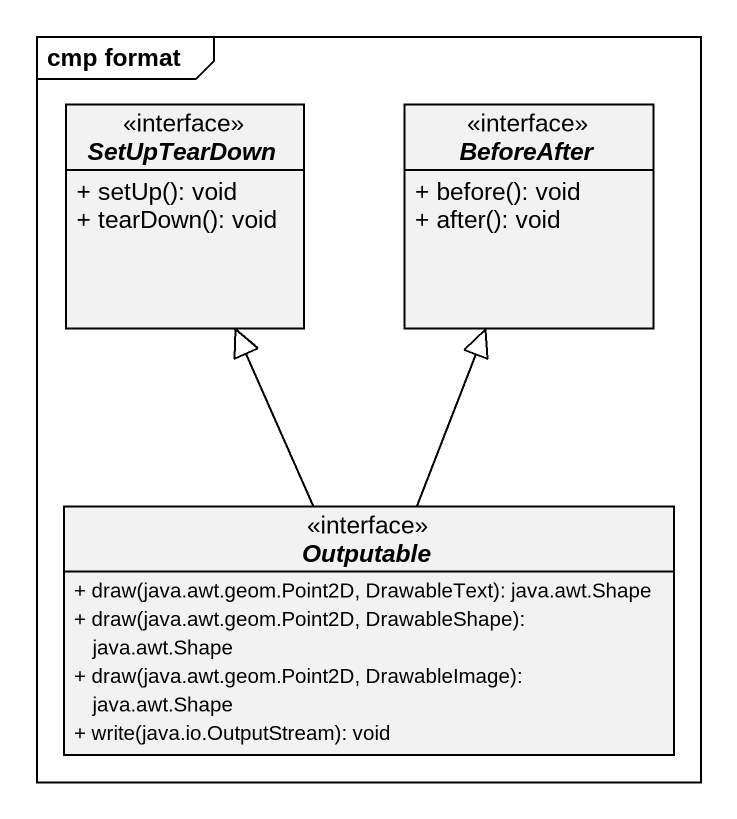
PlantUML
@startuml
mainframe cmp format
hide circle
hide empty members
skinparam classAttributeIconSize 0
interface SetUpTearDown {
  + setUp(): void
  + tearDown(): void
}
interface BeforeAfter {
  + before(): void
  + after(): void
}
interface Outputable {
  + draw(java.awt.geom.Point2D, DrawableText): java.awt.Shape
  + draw(java.awt.geom.Point2D, DrawableShape): java.awt.Shape
  + draw(java.awt.geom.Point2D, DrawableImage): java.awt.Shape
  + write(java.io.OutputStream): void
}
Outputable -up-|> SetUpTearDown
Outputable -up-|> BeforeAfter
@enduml
